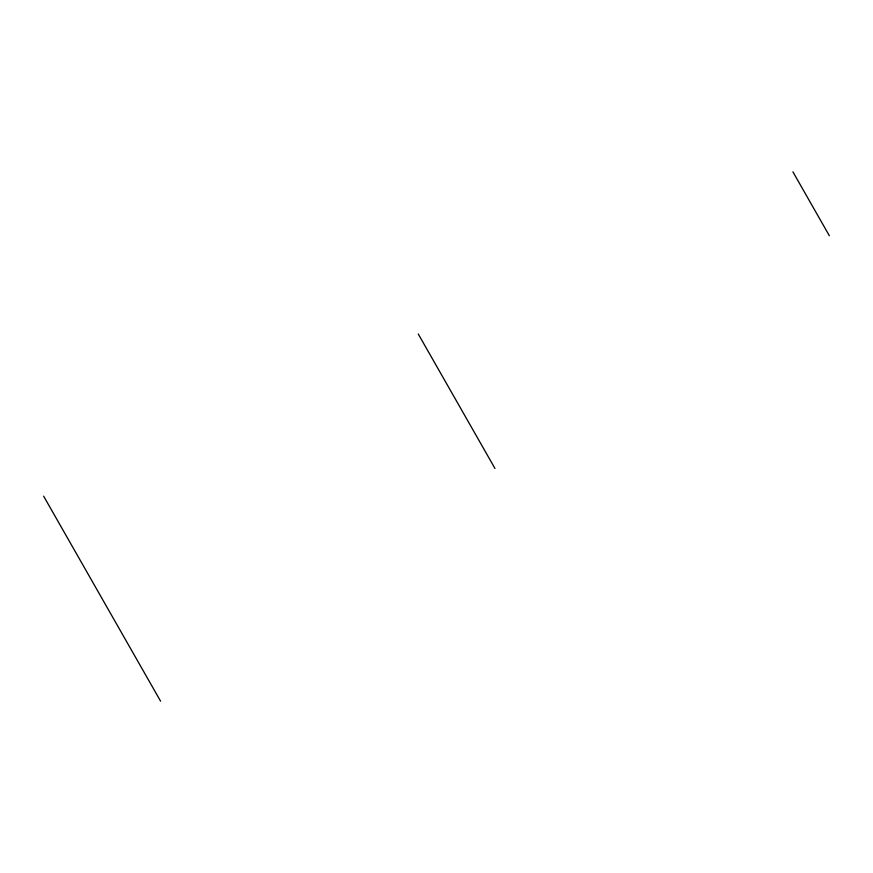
<?xml version="1.0" encoding="UTF-8"?>
<svg xmlns="http://www.w3.org/2000/svg" width="873" height="873" viewBox="0 0 873 873"><rect width="100%" height="100%" fill="white"/><g stroke="black" fill="none" stroke-linecap="round" stroke-linejoin="round"><path stroke-width="1.31" d="M792.891 171.817L829.35 235.743M418.265 333.999L494.969 468.463M43.65 496.17L160.588 701.183"/></g></svg>
